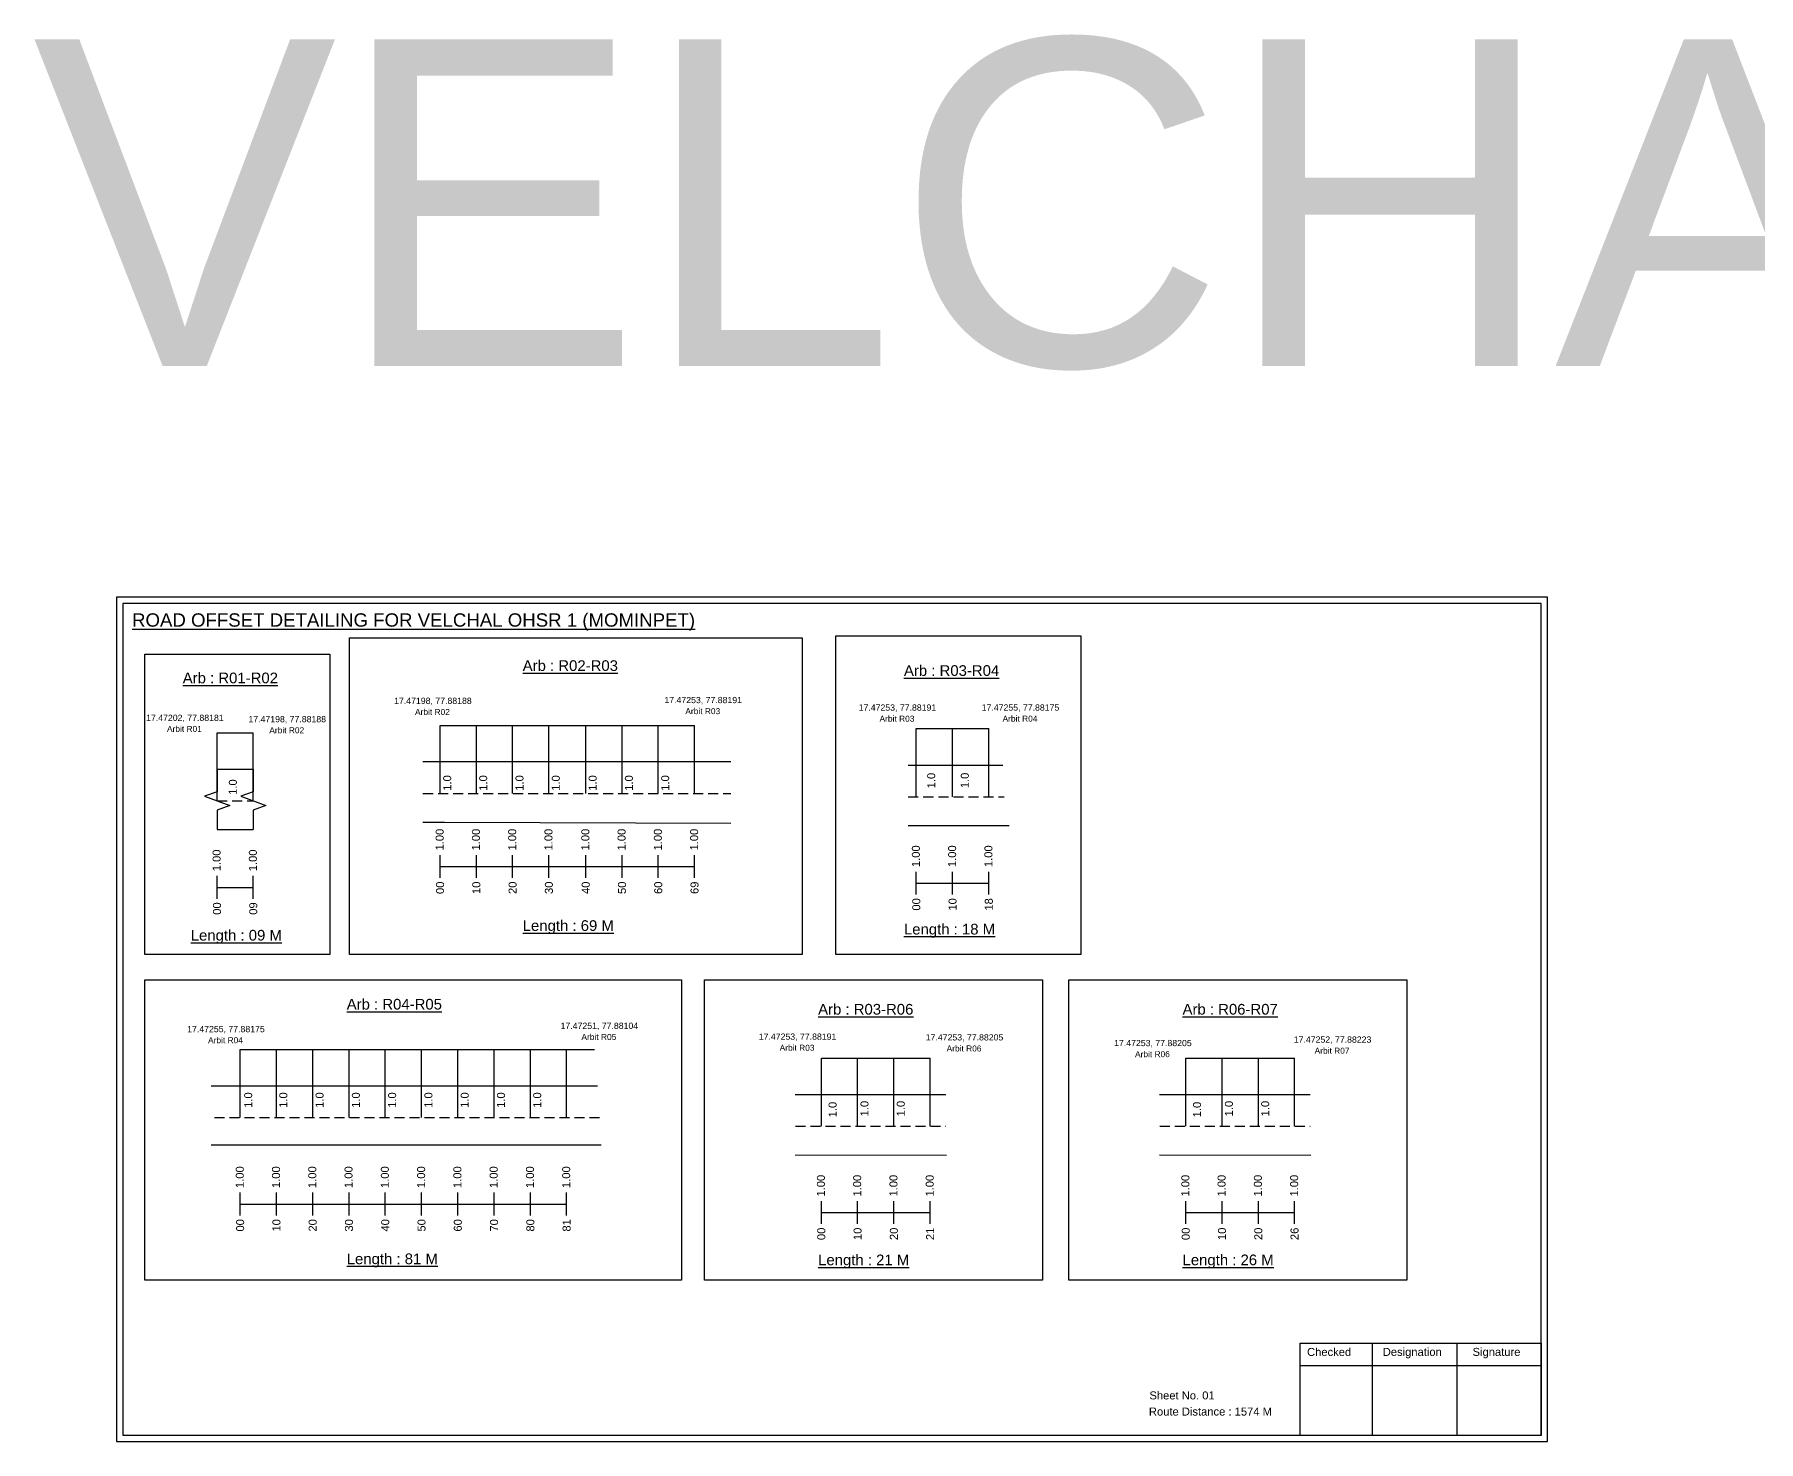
# Model space of a CAD drawing. Header units: inches. Extents: x 1000 to 5772, y 113 to 3122.
# Drawn here: x 1016 to 1663, y 1098 to 1626 of the extents above; entities that cross this region are included whole.
import ezdxf

# ---------------------------------------------------------------- set-up
doc = ezdxf.new("R2010")
doc.units = ezdxf.units.IN
doc.header["$MEASUREMENT"] = 0
doc.linetypes.add('DASHED2', pattern=[0.375, 0.25, -0.125])
doc.layers.add('PDF_Geometry', color=7, linetype='Continuous')
doc.layers.add('PDF_Text', color=5, linetype='Continuous')
doc.styles.add('PDF Arial', font='arial.ttf')
doc.styles.get("Standard").update_dxf_attribs({"font": 'arial.ttf'})

msp = doc.modelspace()

# ---------------------------------------------------------------- linework, layer by layer
at = {"color": 5}
for p, q in [((1168.39, 1366.58), (1263.81, 1366.58)), ((1346.94, 1365.35), (1374.14, 1365.35)), ((1084.76, 1363.79), (1098.36, 1363.79)), ((1093.44, 1244.98), (1226.22, 1244.98)), ((1311.33, 1241.78), (1352.13, 1241.78)), ((1447.97, 1241.78), (1488.77, 1241.78))]:
    msp.add_line(p, q, dxfattribs=at)
for p, q in [((1168.39, 1341.04), (1168.39, 1366.58)), ((1181.99, 1341.04), (1181.99, 1366.58)), ((1195.59, 1341.04), (1195.59, 1366.58)), ((1209.19, 1341.04), (1209.19, 1366.58)), ((1223.01, 1341.04), (1223.01, 1366.58)), ((1236.61, 1341.04), (1236.61, 1366.58)), ((1250.21, 1341.04), (1250.21, 1366.58)), ((1263.81, 1341.04), (1263.81, 1366.58)), ((1346.94, 1339.82), (1346.94, 1365.35)), ((1360.54, 1339.82), (1360.54, 1365.35)), ((1374.14, 1339.82), (1374.14, 1365.35)), ((1084.76, 1338.25), (1084.76, 1363.79)), ((1098.36, 1338.25), (1098.36, 1363.79)), ((1277.41, 1352.93), (1161.98, 1352.93)), ((1343.94, 1351.7), (1379.36, 1351.7)), ((1084.76, 1350.14), (1098.36, 1350.14)), ((1084.76, 1327.45), (1098.36, 1327.45)), ((1161.98, 1330.24), (1170.04, 1330.24)), ((1170.04, 1330.24), (1277.41, 1329.94)), ((1343.94, 1329.02), (1381.76, 1329.02)), ((1093.44, 1219.44), (1093.44, 1244.98)), ((1107.04, 1219.44), (1107.04, 1244.98)), ((1120.64, 1219.44), (1120.64, 1244.98)), ((1134.24, 1219.44), (1134.24, 1244.98)), ((1147.84, 1219.44), (1147.84, 1244.98)), ((1161.44, 1219.44), (1161.44, 1244.98)), ((1175.04, 1219.44), (1175.04, 1244.98)), ((1188.64, 1219.44), (1188.64, 1244.98)), ((1202.24, 1219.44), (1202.24, 1244.98)), ((1215.84, 1219.44), (1215.84, 1244.98)), ((1311.33, 1216.25), (1311.33, 1241.78)), ((1324.93, 1216.25), (1324.93, 1241.78)), ((1338.53, 1216.25), (1338.53, 1241.78)), ((1352.13, 1216.25), (1352.13, 1241.78)), ((1447.97, 1216.25), (1447.97, 1241.78)), ((1461.57, 1216.25), (1461.57, 1241.78)), ((1475.17, 1216.25), (1475.17, 1241.78)), ((1488.77, 1216.25), (1488.77, 1241.78)), ((1082.57, 1231.32), (1227.35, 1231.32)), ((1301.5, 1228.13), (1357.99, 1228.13)), ((1438.13, 1228.13), (1494.62, 1228.13)), ((1228.76, 1209.14), (1082.57, 1209.14)), ((1301.5, 1205.45), (1358.21, 1205.32)), ((1438.13, 1205.45), (1494.84, 1205.32))]:
    msp.add_line(p, q)
at = {"linetype": 'DASHED2', "ltscale": 15}
for p, q in [((1084.76, 1338.25), (1098.36, 1338.25)), ((1161.98, 1341.04), (1277.41, 1341.04)), ((1343.94, 1339.82), (1379.85, 1339.82)), ((1083.84, 1219.44), (1228.2, 1219.44)), ((1301.65, 1216.25), (1357.99, 1216.25)), ((1438.28, 1216.25), (1494.62, 1216.25))]:
    msp.add_line(p, q, dxfattribs=at)
at = {"color": 217, "true_color": 0x93278f}
for p, q in [((1168.39, 1309.35), (1168.39, 1317.91)), ((1168.39, 1313.62), (1263.81, 1313.68)), ((1181.99, 1309.35), (1181.99, 1317.91)), ((1195.59, 1309.35), (1195.59, 1317.91)), ((1209.19, 1309.35), (1209.19, 1317.91)), ((1223.01, 1309.35), (1223.01, 1317.91)), ((1236.61, 1309.35), (1236.61, 1317.91)), ((1250.21, 1309.35), (1250.21, 1317.91)), ((1263.81, 1309.35), (1263.81, 1317.91)), ((1084.76, 1301.55), (1084.76, 1310.11)), ((1084.76, 1305.82), (1098.36, 1305.82)), ((1098.36, 1301.55), (1098.36, 1310.11)), ((1346.94, 1303.12), (1346.94, 1311.68)), ((1346.94, 1307.39), (1374.14, 1307.39)), ((1360.54, 1303.12), (1360.54, 1311.68)), ((1374.14, 1303.12), (1374.14, 1311.68)), ((1093.44, 1182.74), (1093.44, 1191.3)), ((1107.04, 1182.74), (1107.04, 1191.3)), ((1120.64, 1182.74), (1120.64, 1191.3)), ((1134.24, 1182.74), (1134.24, 1191.3)), ((1147.84, 1182.74), (1147.84, 1191.3)), ((1161.44, 1182.74), (1161.44, 1191.3)), ((1175.04, 1182.74), (1175.04, 1191.3)), ((1188.64, 1182.74), (1188.64, 1191.3)), ((1202.24, 1182.74), (1202.24, 1191.3)), ((1215.84, 1182.74), (1215.84, 1191.3)), ((1093.44, 1187.01), (1215.84, 1187.03)), ((1311.33, 1179.55), (1311.33, 1188.1)), ((1311.33, 1183.82), (1352.13, 1183.83)), ((1324.93, 1179.55), (1324.93, 1188.1)), ((1338.53, 1179.55), (1338.53, 1188.1)), ((1352.13, 1179.55), (1352.13, 1188.1)), ((1447.97, 1179.55), (1447.97, 1188.1)), ((1447.97, 1183.82), (1488.77, 1183.83)), ((1461.57, 1179.55), (1461.57, 1188.1)), ((1475.17, 1179.55), (1475.17, 1188.1)), ((1488.77, 1179.55), (1488.77, 1188.1))]:
    msp.add_line(p, q, dxfattribs=at)
for points in [[(1134.47, 1399.41), (1304.08, 1399.41), (1304.08, 1280.59), (1134.47, 1280.59)], [(1316.73, 1400.2), (1408.67, 1400.2), (1408.67, 1280.59), (1316.73, 1280.59)], [(1057.67, 1393.27), (1127.05, 1393.27), (1127.05, 1280.59), (1057.67, 1280.59)], [(1057.67, 1271.1), (1258.91, 1271.1), (1258.91, 1158.42), (1057.67, 1158.42)], [(1267.47, 1271.1), (1394.23, 1271.1), (1394.23, 1158.42), (1267.47, 1158.42)], [(1404.11, 1271.1), (1530.86, 1271.1), (1530.86, 1158.42), (1404.11, 1158.42)]]:
    msp.add_lwpolyline(points, close=True)
at = {"linetype": 'Continuous'}
for points in [[(1084.76, 1350.14), (1084.76, 1341.7), (1080.02, 1339.98), (1089.51, 1336.53), (1084.76, 1334.8), (1084.76, 1327.45)], [(1098.36, 1350.14), (1098.36, 1341.7), (1093.62, 1339.98), (1103.11, 1336.53), (1098.36, 1334.8), (1098.36, 1327.45)]]:
    msp.add_lwpolyline(points, dxfattribs=at)
at = {"layer": 'PDF_Geometry'}
for points in [[(1047.12, 1414.67), (1047.12, 1097.96), (1583.59, 1097.96), (1583.59, 1414.67)], [(1049.44, 1412.34), (1049.44, 1100.37), (1581.17, 1100.37), (1581.17, 1412.34)]]:
    msp.add_lwpolyline(points, close=True, dxfattribs=at)
at = {"layer": 'PDF_Geometry', "color": 242, "true_color": 0xcc1f26}
msp.add_lwpolyline([(1581.17, 1100.28), (1490.83, 1100.28), (1490.83, 1134.89), (1581.17, 1134.89)], close=True, dxfattribs=at)
for points in [[(1517.81, 1134.89), (1517.81, 1100.28)], [(1549.54, 1134.89), (1549.54, 1100.28)], [(1490.83, 1126.52), (1581.17, 1126.52)]]:
    msp.add_lwpolyline(points, dxfattribs=at)

# ---------------------------------------------------------------- texts
for s, height, p in [('VELCHAL 1', 122.535, (1015.56, 1501.34)), ('Sheet No. 01', 3, (1434.33, 1113.75)), ('Route Distance : 1574 M', 3, (1434.14, 1107.7))]:
    msp.add_text(s, height=height).set_placement(p)
at = {"color": 242, "true_color": 0xcd2027}
for s, height, p in [('%%UROAD OFFSET DETAILING FOR VELCHAL OHSR 1 (MOMINPET)', 5, (1052.89, 1403.59)), ('%%UArb : R02-R03', 4, (1199.36, 1386.98)), ('%%UArb : R01-R02', 4, (1071.9, 1382.35)), ('%%UArb : R03-R04', 4, (1342.3, 1385.13)), ('%%ULength : 69 M', 4, (1199.36, 1289.48)), ('%%ULength : 09 M', 4, (1074.9, 1285.85)), ('%%ULength : 18 M', 4, (1342.3, 1288.13)), ('%%UArb : R04-R05', 4, (1133.38, 1259.98)), ('%%UArb : R03-R06', 4, (1310.12, 1258.09)), ('%%UArb : R06-R07', 4, (1446.75, 1258.09)), ('%%ULength : 81 M', 4, (1133.38, 1164.48)), ('%%ULength : 21 M', 4, (1310.12, 1164.09)), ('%%ULength : 26 M', 4, (1446.75, 1164.09))]:
    msp.add_text(s, height=height, dxfattribs=at).set_placement(p)
at = {"color": 5}
for s, height, p in [('17.47198, 77.88188', 2.34, (1151.16, 1374.61)), ('17.47253, 77.88191', 2.34, (1252.5, 1374.9)), ('17.47202, 77.88181', 2.34, (1058.17, 1368.24)), ('Arbit R02', 2.246, (1158.98, 1370.48)), ('Arbit R03', 2.246, (1260.33, 1370.78)), ('17.47253, 77.88191', 2.34, (1325.32, 1372.08)), ('Arbit R03', 2.246, (1333.15, 1367.95)), ('17.47255, 77.88175', 2.34, (1371.45, 1372.09)), ('Arbit R04', 2.246, (1379.27, 1367.97)), ('Arbit R01', 2.246, (1065.99, 1364.12)), ('17.47198, 77.88188', 2.34, (1096.54, 1367.73)), ('Arbit R02', 2.246, (1104.36, 1363.61)), ('17.47251, 77.88104', 2.34, (1213.56, 1252.71)), ('17.47255, 77.88175', 2.34, (1073.57, 1251.49)), ('Arbit R04', 2.246, (1081.39, 1247.36)), ('Arbit R05', 2.246, (1221.38, 1248.58)), ('17.47253, 77.88191', 2.34, (1287.87, 1248.65)), ('17.47253, 77.88205', 2.34, (1350.47, 1248.39)), ('17.47253, 77.88205', 2.34, (1421.1, 1246.25)), ('17.47252, 77.88223', 2.34, (1488.45, 1247.55)), ('Arbit R03', 2.246, (1295.69, 1244.52)), ('Arbit R06', 2.246, (1358.29, 1244.26)), ('Arbit R06', 2.246, (1428.92, 1242.12)), ('Arbit R07', 2.246, (1496.27, 1243.43))]:
    msp.add_text(s, height=height, dxfattribs=at).set_placement(p)
for p in [(1092.18, 1340.5), (1172.57, 1342.04), (1186.06, 1342.04), (1199.66, 1342.04), (1213.26, 1342.04), (1227.08, 1342.04), (1240.68, 1342.04), (1254.28, 1342.04), (1354.02, 1342.96), (1366.61, 1342.99), (1097.95, 1223.11), (1111.11, 1223.11), (1124.71, 1223.11), (1138.31, 1223.11), (1151.91, 1223.11), (1165.51, 1223.11), (1179.11, 1223.11), (1192.71, 1223.11), (1206.31, 1223.11), (1317.05, 1219.56), (1329, 1219.92), (1342.6, 1219.92), (1453.68, 1219.56), (1465.63, 1219.92), (1479.23, 1219.92)]:
    msp.add_text('1.0', height=3, rotation=90).set_placement(p)
at = {"color": 217, "true_color": 0x93278f}
for s, p in [('1.00', (1169.72, 1319.64)), ('1.00', (1183.32, 1319.64)), ('1.00', (1196.92, 1319.64)), ('1.00', (1210.52, 1319.64)), ('1.00', (1224.33, 1319.64)), ('1.00', (1237.93, 1319.64)), ('1.00', (1251.53, 1319.64)), ('1.00', (1265.13, 1319.64)), ('1.00', (1086.09, 1311.85)), ('1.00', (1099.69, 1311.85)), ('1.00', (1348.26, 1313.41)), ('1.00', (1361.86, 1313.41)), ('1.00', (1375.46, 1313.41)), ('00', (1169.87, 1303.32)), ('10', (1183.47, 1303.32)), ('20', (1197.07, 1303.32)), ('30', (1210.67, 1303.32)), ('40', (1224.48, 1303.32)), ('50', (1238.08, 1303.32)), ('60', (1251.68, 1303.32)), ('69', (1265.28, 1303.32)), ('00', (1086.24, 1295.53)), ('09', (1099.84, 1295.53)), ('00', (1348.42, 1297.09)), ('10', (1362.02, 1297.09)), ('18', (1375.62, 1297.09)), ('1.00', (1094.77, 1193.04)), ('1.00', (1108.37, 1193.04)), ('1.00', (1121.97, 1193.04)), ('1.00', (1135.57, 1193.04)), ('1.00', (1149.17, 1193.04)), ('1.00', (1162.77, 1193.04)), ('1.00', (1176.37, 1193.04)), ('1.00', (1189.97, 1193.04)), ('1.00', (1203.57, 1193.04)), ('1.00', (1217.17, 1193.04)), ('1.00', (1312.66, 1189.84)), ('1.00', (1326.26, 1189.84)), ('1.00', (1339.86, 1189.84)), ('1.00', (1353.46, 1189.84)), ('1.00', (1449.29, 1189.84)), ('1.00', (1462.89, 1189.84)), ('1.00', (1476.49, 1189.84)), ('1.00', (1490.09, 1189.84)), ('00', (1094.92, 1176.71)), ('10', (1108.52, 1176.71)), ('20', (1122.12, 1176.71)), ('30', (1135.72, 1176.71)), ('40', (1149.32, 1176.71)), ('50', (1162.92, 1176.71)), ('60', (1176.52, 1176.71)), ('70', (1190.12, 1176.71)), ('80', (1203.72, 1176.71)), ('81', (1217.32, 1176.71)), ('00', (1312.81, 1173.52)), ('10', (1326.41, 1173.52)), ('20', (1340.01, 1173.52)), ('21', (1353.61, 1173.52)), ('00', (1449.44, 1173.52)), ('10', (1463.04, 1173.52)), ('20', (1476.64, 1173.52)), ('26', (1490.24, 1173.52))]:
    msp.add_text(s, height=3, rotation=90, dxfattribs=at).set_placement(p)
at = {"layer": 'PDF_Text', "color": 7, "attachment_point": 7, "style": 'PDF Arial'}
for s, insert, char_height in [('Checked', (1493.43, 1130), 3.001), ('Designation', (1521.81, 1129.17), 3.0006), ('Signature', (1555.49, 1129.17), 3.001)]:
    msp.add_mtext(s, dxfattribs=dict(at, insert=insert, char_height=char_height))

doc.saveas('drawing.dxf')
